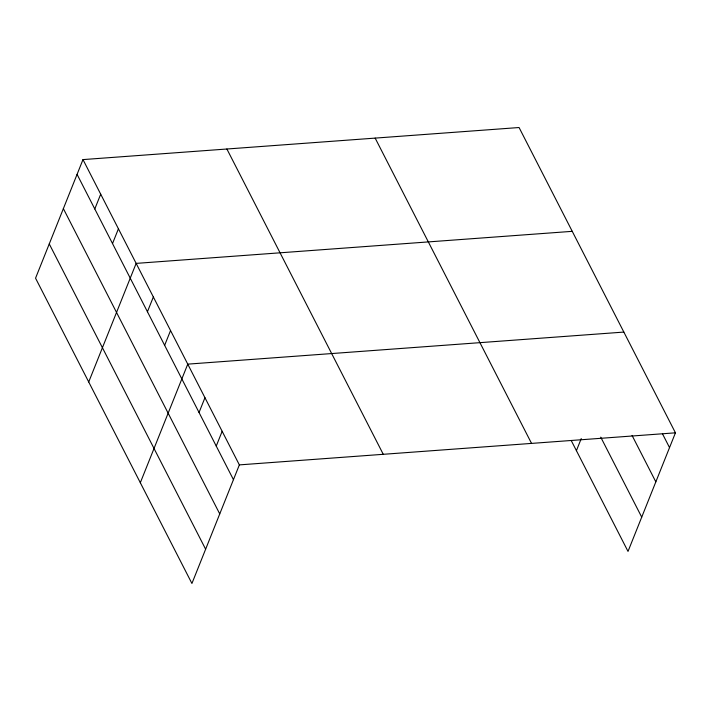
<?xml version="1.0" encoding="UTF-8"?>
<svg xmlns="http://www.w3.org/2000/svg" width="711" height="711" viewBox="0 0 711 711"><rect width="100%" height="100%" fill="white"/><g stroke="black" fill="none" stroke-linecap="round" stroke-linejoin="round"><path stroke-width="1.07" d="M82.983 159.593L35.55 278.179L191.926 583.473L239.358 464.887L82.983 159.593L519.074 127.527L675.45 432.821L628.017 551.407L571.36 440.784M94.794 208.972L100.704 194.192M112.516 243.571L118.426 228.791M88.715 381.976L136.148 263.39L572.239 231.333M147.435 311.756L153.354 296.976M164.641 345.342L170.551 330.553M140.325 482.725L187.757 364.139L623.849 332.081M199.044 412.504L204.955 397.716M216.242 446.09L222.152 431.301M576.417 450.667L581.251 438.571M239.358 464.887L675.45 432.821M662.456 433.781L669.54 447.61M632.061 435.443L655.835 481.862M600.742 437.149L641.722 517.155M375.159 138.112L531.544 443.406M226.889 149.008L383.265 454.302M77.072 174.373L233.448 479.667M63.368 208.625L219.743 513.92M49.255 243.917L205.63 549.212"/></g></svg>
